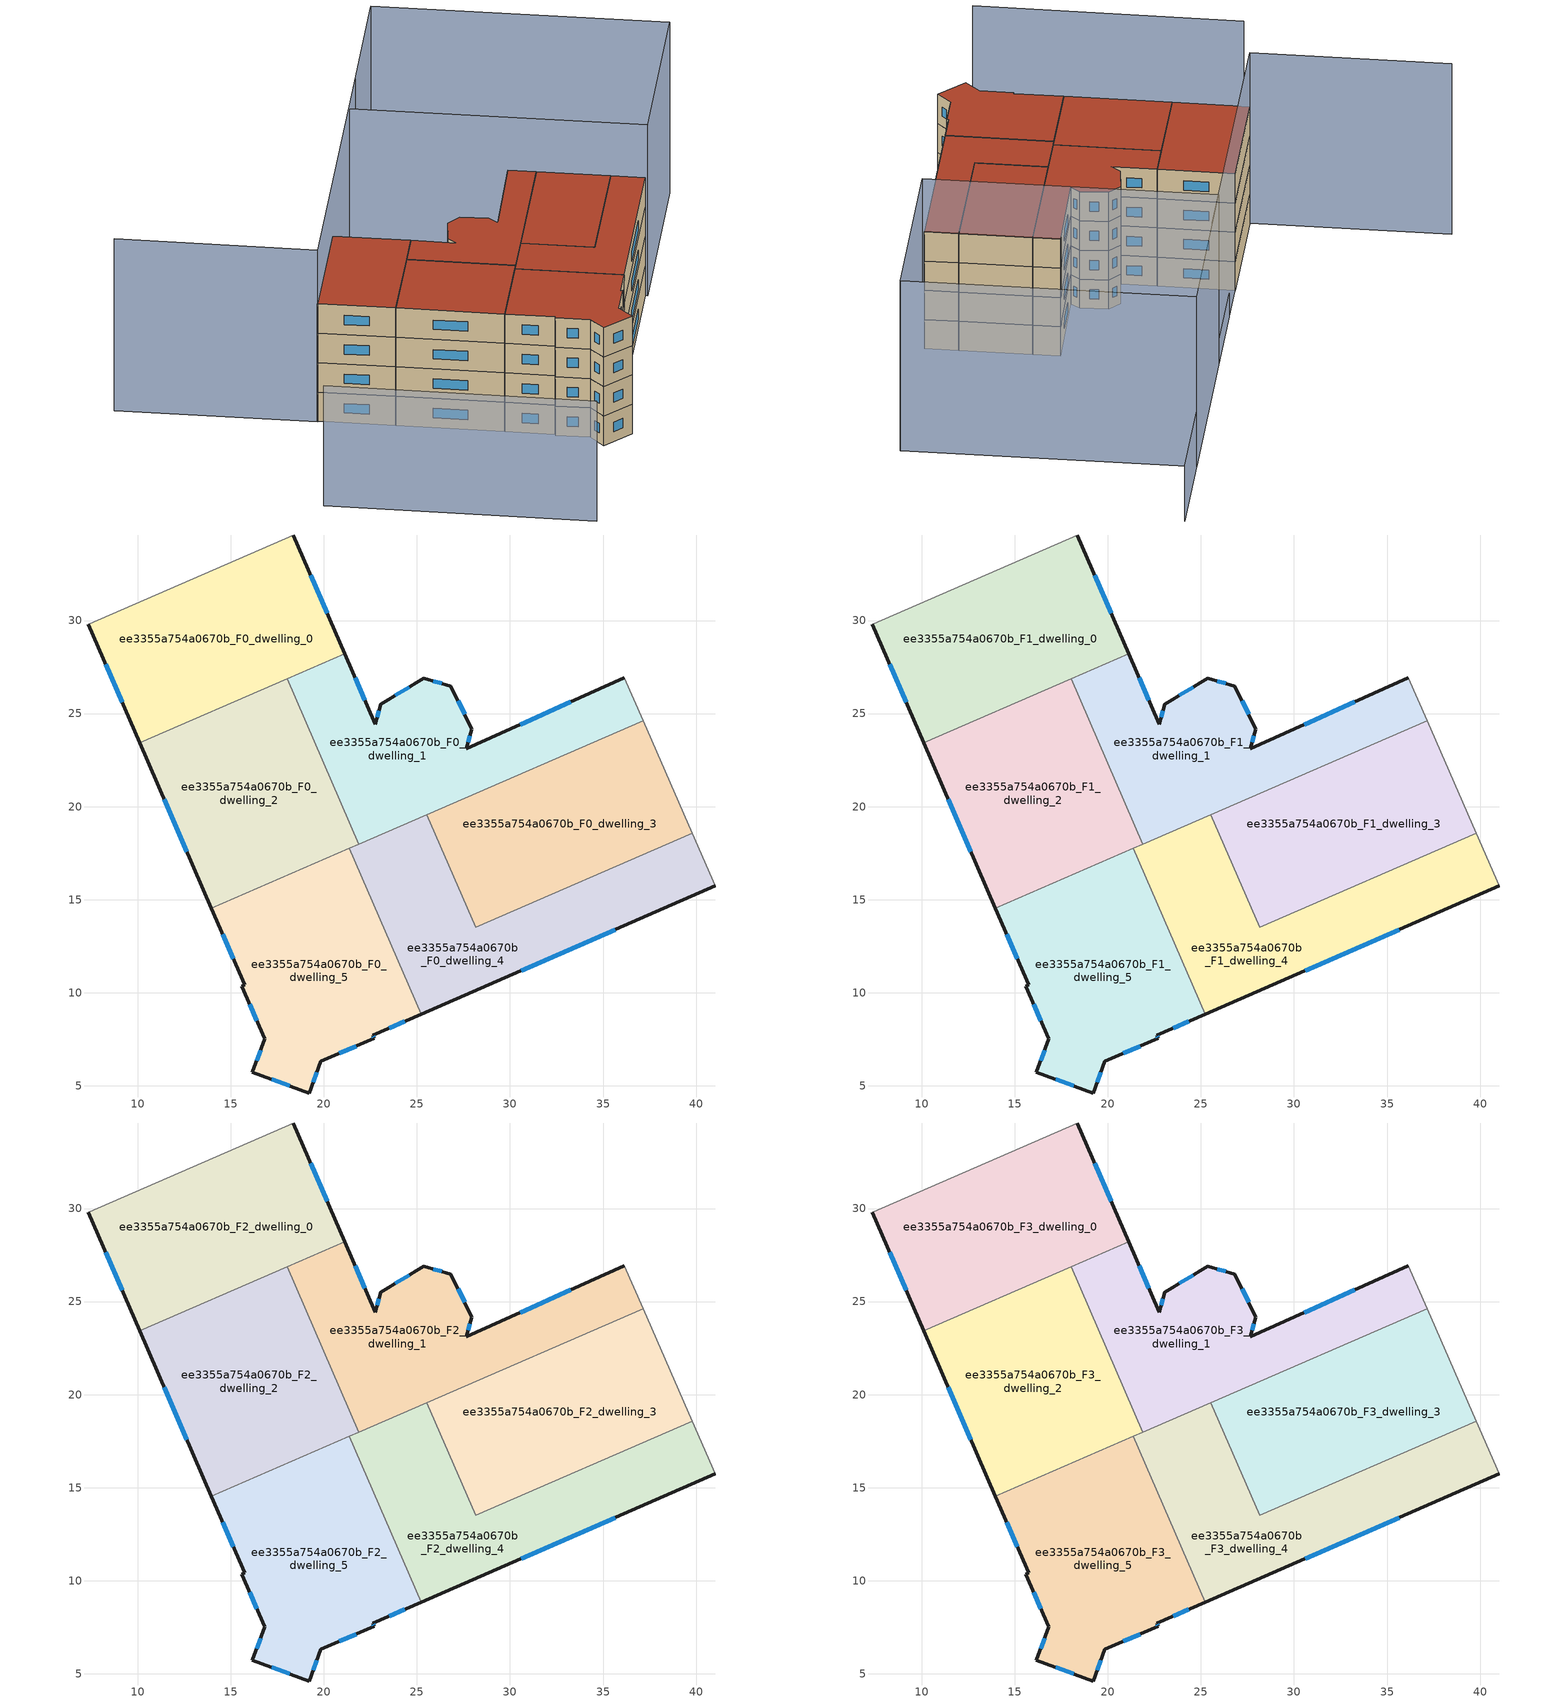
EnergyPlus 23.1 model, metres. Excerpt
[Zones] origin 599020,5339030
ee3355a754a0670b_F0_dwelling_0
 floor ground (EU_floor_Construction): 18.36,34.59 21.13,28.2 10.11,23.42 7.34,29.81 7.42,29.82 z0
 wall outside (EU_wall_Construction): 21.13,28.2 18.36,34.59 / 7.34,29.81 10.11,23.42 z0:3
 wall adiabatic (EU_wall_Construction): 18.36,34.59 7.42,29.82 7.34,29.81 z0:3
 wall to ee3355a754a0670b_F0_dwelling_2 (EU_wall_Construction): 10.11,23.42 18.03,26.86 z0:3
 wall to ee3355a754a0670b_F0_dwelling_1 (EU_wall_Construction): 18.03,26.86 21.13,28.2 z0:3
 window (EU_Window_Construction): 20.19,30.38 19.3,32.42 / 8.28,27.64 9.16,25.6 z1.02:1.98
ee3355a754a0670b_F0_dwelling_1
 floor ground (EU_floor_Construction): 36.14,26.93 37.16,24.61 21.88,17.98 18.03,26.86 21.13,28.2 22.76,24.44 23.05,25.51 25.38,26.89 26.83,26.48 27.95,24.17 27.66,23.11 z0
 wall outside (EU_wall_Construction): 36.14,26.93 27.66,23.11 27.95,24.17 26.83,26.48 25.38,26.89 23.05,25.51 22.76,24.44 21.13,28.2 z0:3
 wall adiabatic (EU_wall_Construction): 37.16,24.61 36.14,26.93 z0:3
 wall to ee3355a754a0670b_F0_dwelling_3 (EU_wall_Construction): 25.54,19.57 37.16,24.61 z0:3
 wall to ee3355a754a0670b_F0_dwelling_2 (EU_wall_Construction): 18.03,26.86 21.88,17.98 z0:3
 wall to ee3355a754a0670b_F0_dwelling_4 (EU_wall_Construction): 21.88,17.98 25.54,19.57 z0:3
 window (EU_Window_Construction): 24.58,26.42 23.84,25.98 / 26.34,26.62 25.87,26.75 / 27.57,24.96 27.21,25.7 / 27.76,23.47 27.85,23.81 / 33.26,25.63 30.55,24.41 / 22.2,25.72 21.68,26.92 / 22.95,25.14 22.86,24.8 z1.02:1.98
ee3355a754a0670b_F0_dwelling_2
 floor ground (EU_floor_Construction): 18.03,26.86 21.88,17.98 13.96,14.55 10.11,23.42 z0
 wall outside (EU_wall_Construction): 10.11,23.42 13.96,14.55 z0:3
 wall to ee3355a754a0670b_F0_dwelling_5 (EU_wall_Construction): 13.96,14.55 21.36,17.76 z0:3
 wall to ee3355a754a0670b_F0_dwelling_4 (EU_wall_Construction): 21.36,17.76 21.88,17.98 z0:3
 window (EU_Window_Construction): 11.42,20.4 12.65,17.57 z1.02:1.98
ee3355a754a0670b_F0_dwelling_3
 floor ground (EU_floor_Construction): 37.16,24.61 39.8,18.57 28.16,13.52 25.54,19.57 z0
 wall to ee3355a754a0670b_F0_dwelling_4 (EU_wall_Construction): 25.54,19.57 28.16,13.52 39.8,18.57 z0:3
 wall adiabatic (EU_wall_Construction): 39.8,18.57 37.16,24.61 z0:3
ee3355a754a0670b_F0_dwelling_4
 floor ground (EU_floor_Construction): 39.8,18.57 41.04,15.74 25.22,8.85 21.36,17.76 25.54,19.57 28.16,13.52 z0
 wall outside (EU_wall_Construction): 25.22,8.85 41.04,15.74 z0:3
 wall adiabatic (EU_wall_Construction): 41.04,15.74 39.8,18.57 z0:3
 wall to ee3355a754a0670b_F0_dwelling_5 (EU_wall_Construction): 21.36,17.76 25.22,8.85 z0:3
 window (EU_Window_Construction): 30.6,11.19 35.66,13.4 z1.02:1.98
ee3355a754a0670b_F0_dwelling_5
 floor ground (EU_floor_Construction): 21.36,17.76 25.22,8.85 22.64,7.72 22.7,7.56 19.85,6.32 19.22,4.62 16.17,5.75 16.82,7.53 15.6,10.36 15.74,10.43 13.96,14.55 z0
 wall outside (EU_wall_Construction): 13.96,14.55 15.74,10.43 15.6,10.36 16.82,7.53 16.17,5.75 19.22,4.62 19.85,6.32 22.7,7.56 22.64,7.72 25.22,8.85 z0:3
 window (EU_Window_Construction): 23.52,8.11 24.34,8.46 / 22.68,7.62 22.66,7.67 / 20.82,6.74 21.73,7.14 / 19.43,5.2 19.63,5.74 / 17.2,5.36 18.18,5 / 16.6,6.92 16.39,6.35 / 16.02,9.4 16.41,8.49 / 14.56,13.15 15.13,11.83 z1.02:1.98
ee3355a754a0670b_F1_dwelling_0
 floor to ee3355a754a0670b_F0_dwelling_0 (EU_floor_Construction): 18.36,34.59 21.13,28.2 10.11,23.42 7.34,29.81 7.42,29.82 z3
 wall outside (EU_wall_Construction): 21.13,28.2 18.36,34.59 / 7.34,29.81 10.11,23.42 z3:6
 wall adiabatic (EU_wall_Construction): 18.36,34.59 7.42,29.82 7.34,29.81 z3:6
 wall to ee3355a754a0670b_F1_dwelling_2 (EU_wall_Construction): 10.11,23.42 18.03,26.86 z3:6
 wall to ee3355a754a0670b_F1_dwelling_1 (EU_wall_Construction): 18.03,26.86 21.13,28.2 z3:6
 window (EU_Window_Construction): 20.19,30.38 19.3,32.42 / 8.28,27.64 9.16,25.6 z4.02:4.98
ee3355a754a0670b_F1_dwelling_1
 floor to ee3355a754a0670b_F0_dwelling_1 (EU_floor_Construction): 36.14,26.93 37.16,24.61 21.88,17.98 18.03,26.86 21.13,28.2 22.76,24.44 23.05,25.51 25.38,26.89 26.83,26.48 27.95,24.17 27.66,23.11 z3
 wall outside (EU_wall_Construction): 36.14,26.93 27.66,23.11 27.95,24.17 26.83,26.48 25.38,26.89 23.05,25.51 22.76,24.44 21.13,28.2 z3:6
 wall adiabatic (EU_wall_Construction): 37.16,24.61 36.14,26.93 z3:6
 wall to ee3355a754a0670b_F1_dwelling_3 (EU_wall_Construction): 25.54,19.57 37.16,24.61 z3:6
 wall to ee3355a754a0670b_F1_dwelling_2 (EU_wall_Construction): 18.03,26.86 21.88,17.98 z3:6
 wall to ee3355a754a0670b_F1_dwelling_4 (EU_wall_Construction): 21.88,17.98 25.54,19.57 z3:6
 window (EU_Window_Construction): 24.58,26.42 23.84,25.98 / 26.34,26.62 25.87,26.75 / 27.57,24.96 27.21,25.7 / 27.76,23.47 27.85,23.81 / 33.26,25.63 30.55,24.41 / 22.2,25.72 21.68,26.92 / 22.95,25.14 22.86,24.8 z4.02:4.98
ee3355a754a0670b_F1_dwelling_2
 floor to ee3355a754a0670b_F0_dwelling_2 (EU_floor_Construction): 18.03,26.86 21.88,17.98 13.96,14.55 10.11,23.42 z3
 wall outside (EU_wall_Construction): 10.11,23.42 13.96,14.55 z3:6
 wall to ee3355a754a0670b_F1_dwelling_5 (EU_wall_Construction): 13.96,14.55 21.36,17.76 z3:6
 wall to ee3355a754a0670b_F1_dwelling_4 (EU_wall_Construction): 21.36,17.76 21.88,17.98 z3:6
 window (EU_Window_Construction): 11.42,20.4 12.65,17.57 z4.02:4.98
ee3355a754a0670b_F1_dwelling_3
 floor to ee3355a754a0670b_F0_dwelling_3 (EU_floor_Construction): 37.16,24.61 39.8,18.57 28.16,13.52 25.54,19.57 z3
 wall to ee3355a754a0670b_F1_dwelling_4 (EU_wall_Construction): 25.54,19.57 28.16,13.52 39.8,18.57 z3:6
 wall adiabatic (EU_wall_Construction): 39.8,18.57 37.16,24.61 z3:6
ee3355a754a0670b_F1_dwelling_4
 floor to ee3355a754a0670b_F0_dwelling_4 (EU_floor_Construction): 39.8,18.57 41.04,15.74 25.22,8.85 21.36,17.76 25.54,19.57 28.16,13.52 z3
 wall outside (EU_wall_Construction): 25.22,8.85 41.04,15.74 z3:6
 wall adiabatic (EU_wall_Construction): 41.04,15.74 39.8,18.57 z3:6
 wall to ee3355a754a0670b_F1_dwelling_5 (EU_wall_Construction): 21.36,17.76 25.22,8.85 z3:6
 window (EU_Window_Construction): 30.6,11.19 35.66,13.4 z4.02:4.98
ee3355a754a0670b_F1_dwelling_5
 floor to ee3355a754a0670b_F0_dwelling_5 (EU_floor_Construction): 21.36,17.76 25.22,8.85 22.64,7.72 22.7,7.56 19.85,6.32 19.22,4.62 16.17,5.75 16.82,7.53 15.6,10.36 15.74,10.43 13.96,14.55 z3
 wall outside (EU_wall_Construction): 13.96,14.55 15.74,10.43 15.6,10.36 16.82,7.53 16.17,5.75 19.22,4.62 19.85,6.32 22.7,7.56 22.64,7.72 25.22,8.85 z3:6
 window (EU_Window_Construction): 23.52,8.11 24.34,8.46 / 22.68,7.62 22.66,7.67 / 20.82,6.74 21.73,7.14 / 19.43,5.2 19.63,5.74 / 17.2,5.36 18.18,5 / 16.6,6.92 16.39,6.35 / 16.02,9.4 16.41,8.49 / 14.56,13.15 15.13,11.83 z4.02:4.98
ee3355a754a0670b_F2_dwelling_0
 floor to ee3355a754a0670b_F1_dwelling_0 (EU_floor_Construction): 18.36,34.59 21.13,28.2 10.11,23.42 7.34,29.81 7.42,29.82 z6
 wall outside (EU_wall_Construction): 21.13,28.2 18.36,34.59 / 7.34,29.81 10.11,23.42 z6:9
 wall adiabatic (EU_wall_Construction): 18.36,34.59 7.42,29.82 7.34,29.81 z6:9
 wall to ee3355a754a0670b_F2_dwelling_2 (EU_wall_Construction): 10.11,23.42 18.03,26.86 z6:9
 wall to ee3355a754a0670b_F2_dwelling_1 (EU_wall_Construction): 18.03,26.86 21.13,28.2 z6:9
 window (EU_Window_Construction): 20.19,30.38 19.3,32.42 / 8.28,27.64 9.16,25.6 z7.02:7.98
ee3355a754a0670b_F2_dwelling_1
 floor to ee3355a754a0670b_F1_dwelling_1 (EU_floor_Construction): 36.14,26.93 37.16,24.61 21.88,17.98 18.03,26.86 21.13,28.2 22.76,24.44 23.05,25.51 25.38,26.89 26.83,26.48 27.95,24.17 27.66,23.11 z6
 wall outside (EU_wall_Construction): 36.14,26.93 27.66,23.11 27.95,24.17 26.83,26.48 25.38,26.89 23.05,25.51 22.76,24.44 21.13,28.2 z6:9
 wall adiabatic (EU_wall_Construction): 37.16,24.61 36.14,26.93 z6:9
 wall to ee3355a754a0670b_F2_dwelling_3 (EU_wall_Construction): 25.54,19.57 37.16,24.61 z6:9
 wall to ee3355a754a0670b_F2_dwelling_2 (EU_wall_Construction): 18.03,26.86 21.88,17.98 z6:9
 wall to ee3355a754a0670b_F2_dwelling_4 (EU_wall_Construction): 21.88,17.98 25.54,19.57 z6:9
 window (EU_Window_Construction): 24.58,26.42 23.84,25.98 / 26.34,26.62 25.87,26.75 / 27.57,24.96 27.21,25.7 / 27.76,23.47 27.85,23.81 / 33.26,25.63 30.55,24.41 / 22.2,25.72 21.68,26.92 / 22.95,25.14 22.86,24.8 z7.02:7.98
ee3355a754a0670b_F2_dwelling_2
 floor to ee3355a754a0670b_F1_dwelling_2 (EU_floor_Construction): 18.03,26.86 21.88,17.98 13.96,14.55 10.11,23.42 z6
 wall outside (EU_wall_Construction): 10.11,23.42 13.96,14.55 z6:9
 wall to ee3355a754a0670b_F2_dwelling_5 (EU_wall_Construction): 13.96,14.55 21.36,17.76 z6:9
 wall to ee3355a754a0670b_F2_dwelling_4 (EU_wall_Construction): 21.36,17.76 21.88,17.98 z6:9
 window (EU_Window_Construction): 11.42,20.4 12.65,17.57 z7.02:7.98
ee3355a754a0670b_F2_dwelling_3
 floor to ee3355a754a0670b_F1_dwelling_3 (EU_floor_Construction): 37.16,24.61 39.8,18.57 28.16,13.52 25.54,19.57 z6
 wall to ee3355a754a0670b_F2_dwelling_4 (EU_wall_Construction): 25.54,19.57 28.16,13.52 39.8,18.57 z6:9
 wall adiabatic (EU_wall_Construction): 39.8,18.57 37.16,24.61 z6:9
ee3355a754a0670b_F2_dwelling_4
 floor to ee3355a754a0670b_F1_dwelling_4 (EU_floor_Construction): 39.8,18.57 41.04,15.74 25.22,8.85 21.36,17.76 25.54,19.57 28.16,13.52 z6
 wall outside (EU_wall_Construction): 25.22,8.85 41.04,15.74 z6:9
 wall adiabatic (EU_wall_Construction): 41.04,15.74 39.8,18.57 z6:9
 wall to ee3355a754a0670b_F2_dwelling_5 (EU_wall_Construction): 21.36,17.76 25.22,8.85 z6:9
 window (EU_Window_Construction): 30.6,11.19 35.66,13.4 z7.02:7.98
ee3355a754a0670b_F2_dwelling_5
 floor to ee3355a754a0670b_F1_dwelling_5 (EU_floor_Construction): 21.36,17.76 25.22,8.85 22.64,7.72 22.7,7.56 19.85,6.32 19.22,4.62 16.17,5.75 16.82,7.53 15.6,10.36 15.74,10.43 13.96,14.55 z6
 wall outside (EU_wall_Construction): 13.96,14.55 15.74,10.43 15.6,10.36 16.82,7.53 16.17,5.75 19.22,4.62 19.85,6.32 22.7,7.56 22.64,7.72 25.22,8.85 z6:9
 window (EU_Window_Construction): 23.52,8.11 24.34,8.46 / 22.68,7.62 22.66,7.67 / 20.82,6.74 21.73,7.14 / 19.43,5.2 19.63,5.74 / 17.2,5.36 18.18,5 / 16.6,6.92 16.39,6.35 / 16.02,9.4 16.41,8.49 / 14.56,13.15 15.13,11.83 z7.02:7.98
ee3355a754a0670b_F3_dwelling_0
 floor to ee3355a754a0670b_F2_dwelling_0 (EU_floor_Construction): 18.36,34.59 21.13,28.2 10.11,23.42 7.34,29.81 7.42,29.82 z9
 wall outside (EU_wall_Construction): 21.13,28.2 18.36,34.59 / 7.34,29.81 10.11,23.42 z9:12
 wall adiabatic (EU_wall_Construction): 18.36,34.59 7.42,29.82 7.34,29.81 z9:12
 wall to ee3355a754a0670b_F3_dwelling_2 (EU_wall_Construction): 10.11,23.42 18.03,26.86 z9:12
 wall to ee3355a754a0670b_F3_dwelling_1 (EU_wall_Construction): 18.03,26.86 21.13,28.2 z9:12
 window (EU_Window_Construction): 20.19,30.38 19.3,32.42 / 8.28,27.64 9.16,25.6 z10.02:10.98
 roof outside (EU_roof_Construction): 21.13,28.2 18.36,34.59 7.42,29.82 7.34,29.81 10.11,23.42 z12
ee3355a754a0670b_F3_dwelling_1
 floor to ee3355a754a0670b_F2_dwelling_1 (EU_floor_Construction): 36.14,26.93 37.16,24.61 21.88,17.98 18.03,26.86 21.13,28.2 22.76,24.44 23.05,25.51 25.38,26.89 26.83,26.48 27.95,24.17 27.66,23.11 z9
 wall outside (EU_wall_Construction): 36.14,26.93 27.66,23.11 27.95,24.17 26.83,26.48 25.38,26.89 23.05,25.51 22.76,24.44 21.13,28.2 z9:12
 wall adiabatic (EU_wall_Construction): 37.16,24.61 36.14,26.93 z9:12
 wall to ee3355a754a0670b_F3_dwelling_3 (EU_wall_Construction): 25.54,19.57 37.16,24.61 z9:12
 wall to ee3355a754a0670b_F3_dwelling_2 (EU_wall_Construction): 18.03,26.86 21.88,17.98 z9:12
 wall to ee3355a754a0670b_F3_dwelling_4 (EU_wall_Construction): 21.88,17.98 25.54,19.57 z9:12
 window (EU_Window_Construction): 24.58,26.42 23.84,25.98 / 26.34,26.62 25.87,26.75 / 27.57,24.96 27.21,25.7 / 27.76,23.47 27.85,23.81 / 33.26,25.63 30.55,24.41 / 22.2,25.72 21.68,26.92 / 22.95,25.14 22.86,24.8 z10.02:10.98
 roof outside (EU_roof_Construction): 37.16,24.61 36.14,26.93 27.66,23.11 27.95,24.17 26.83,26.48 25.38,26.89 23.05,25.51 22.76,24.44 21.13,28.2 18.03,26.86 21.88,17.98 z12
ee3355a754a0670b_F3_dwelling_2
 floor to ee3355a754a0670b_F2_dwelling_2 (EU_floor_Construction): 18.03,26.86 21.88,17.98 13.96,14.55 10.11,23.42 z9
 wall outside (EU_wall_Construction): 10.11,23.42 13.96,14.55 z9:12
 wall to ee3355a754a0670b_F3_dwelling_5 (EU_wall_Construction): 13.96,14.55 21.36,17.76 z9:12
 wall to ee3355a754a0670b_F3_dwelling_4 (EU_wall_Construction): 21.36,17.76 21.88,17.98 z9:12
 window (EU_Window_Construction): 11.42,20.4 12.65,17.57 z10.02:10.98
 roof outside (EU_roof_Construction): 21.88,17.98 18.03,26.86 10.11,23.42 13.96,14.55 z12
ee3355a754a0670b_F3_dwelling_3
 floor to ee3355a754a0670b_F2_dwelling_3 (EU_floor_Construction): 37.16,24.61 39.8,18.57 28.16,13.52 25.54,19.57 z9
 wall to ee3355a754a0670b_F3_dwelling_4 (EU_wall_Construction): 25.54,19.57 28.16,13.52 39.8,18.57 z9:12
 wall adiabatic (EU_wall_Construction): 39.8,18.57 37.16,24.61 z9:12
 roof outside (EU_roof_Construction): 39.8,18.57 37.16,24.61 25.54,19.57 28.16,13.52 z12
ee3355a754a0670b_F3_dwelling_4
 floor to ee3355a754a0670b_F2_dwelling_4 (EU_floor_Construction): 39.8,18.57 41.04,15.74 25.22,8.85 21.36,17.76 25.54,19.57 28.16,13.52 z9
 wall outside (EU_wall_Construction): 25.22,8.85 41.04,15.74 z9:12
 wall adiabatic (EU_wall_Construction): 41.04,15.74 39.8,18.57 z9:12
 wall to ee3355a754a0670b_F3_dwelling_5 (EU_wall_Construction): 21.36,17.76 25.22,8.85 z9:12
 window (EU_Window_Construction): 30.6,11.19 35.66,13.4 z10.02:10.98
 roof outside (EU_roof_Construction): 41.04,15.74 39.8,18.57 28.16,13.52 25.54,19.57 21.36,17.76 25.22,8.85 z12
ee3355a754a0670b_F3_dwelling_5
 floor to ee3355a754a0670b_F2_dwelling_5 (EU_floor_Construction): 21.36,17.76 25.22,8.85 22.64,7.72 22.7,7.56 19.85,6.32 19.22,4.62 16.17,5.75 16.82,7.53 15.6,10.36 15.74,10.43 13.96,14.55 z9
 wall outside (EU_wall_Construction): 13.96,14.55 15.74,10.43 15.6,10.36 16.82,7.53 16.17,5.75 19.22,4.62 19.85,6.32 22.7,7.56 22.64,7.72 25.22,8.85 z9:12
 window (EU_Window_Construction): 23.52,8.11 24.34,8.46 / 22.68,7.62 22.66,7.67 / 20.82,6.74 21.73,7.14 / 19.43,5.2 19.63,5.74 / 17.2,5.36 18.18,5 / 16.6,6.92 16.39,6.35 / 16.02,9.4 16.41,8.49 / 14.56,13.15 15.13,11.83 z10.02:10.98
 roof outside (EU_roof_Construction): 22.7,7.56 22.64,7.72 25.22,8.85 21.36,17.76 13.96,14.55 15.74,10.43 15.6,10.36 16.82,7.53 16.17,5.75 19.22,4.62 19.85,6.32 z12
shading: -5.3,21.95 4.29,-0.31 z0:12.2; 41.11,15.56 30.49,39.87 / 30.49,39.87 47.23,47.18 / 47.23,47.18 57.84,22.87 / 57.84,22.87 41.11,15.56 z0:17.4; 31.56,37.41 23.71,33.99 / 23.71,33.99 22.64,36.46 / 22.64,36.46 30.49,39.88 / 30.49,39.88 31.56,37.41 z0:2.4; 35.25,41.91 7.27,29.76 / 7.27,29.76 0.07,46.33 z0:17.5; 49.67,41.55 47.22,47.16 / 47.22,47.16 56.17,51.07 z0:5.7
[Building]
EU S2 Campaign: North Axis=0; Terrain=City; Solar Distribution=FullExterior
[Site:Location]
Vienna: Latitude=48; Longitude=16.5; Time Zone=1; Elevation=183
[SizingPeriod:WeatherFileDays]
AnnualSizingPeriod: Begin Month=1; Begin Day of Month=1; End Month=12; End Day of Month=31; Day of Week for Start Day=Monday; Use Weather File Daylight Saving Period=No; Use Weather File Rain and Snow Indicators=No
[MATERIAL]
EU_InternalMass_Material: Roughness=MediumRough; Thickness=0.1; Conductivity=1; Density=1800; Specific Heat=900; Thermal Absorptance=0.9; Solar Absorptance=0.7; Visible Absorptance=0.7
[MATERIAL:NOMASS] Roughness=MediumRough; Thermal Absorptance=0.9; Solar Absorptance=0.7; Visible Absorptance=0.7
Name | Thermal Resistance
EU_wall_NoMass | 0.942466
EU_roof_NoMass | 0.551687
EU_floor_NoMass | 0.66527
[WINDOWMATERIAL:SIMPLEGLAZINGSYSTEM]
EU_Window_SimpleGlazing: UFactor=2.03367; Solar Heat Gain Coefficient=0.65; Visible Transmittance=0.65
[CONSTRUCTION]
EU_wall_Construction: EU_wall_NoMass
EU_roof_Construction: EU_roof_NoMass
EU_floor_Construction: EU_floor_NoMass
EU_Window_Construction: EU_Window_SimpleGlazing
EU_InternalMass_Construction: EU_InternalMass_Material
[ZONE] Type=1; Multiplier=1; Ceiling Height=autocalculate; Floor Area=autocalculate; Part of Total Floor Area=Yes
Name | Volume
ee3355a754a0670b_F0_dwelling_0; ee3355a754a0670b_F1_dwelling_0; ee3355a754a0670b_F2_dwelling_0; ee3355a754a0670b_F3_dwelling_0 | 250.612
ee3355a754a0670b_F0_dwelling_1; ee3355a754a0670b_F1_dwelling_1; ee3355a754a0670b_F2_dwelling_1; ee3355a754a0670b_F3_dwelling_1 | 250.618
ee3355a754a0670b_F0_dwelling_2; ee3355a754a0670b_F1_dwelling_2; ee3355a754a0670b_F2_dwelling_2; ee3355a754a0670b_F3_dwelling_2 | 250.628
ee3355a754a0670b_F0_dwelling_3; ee3355a754a0670b_F1_dwelling_3; ee3355a754a0670b_F2_dwelling_3; ee3355a754a0670b_F3_dwelling_3 | 250.623
ee3355a754a0670b_F0_dwelling_4; ee3355a754a0670b_F1_dwelling_4; ee3355a754a0670b_F2_dwelling_4; ee3355a754a0670b_F3_dwelling_4 | 250.633
ee3355a754a0670b_F0_dwelling_5; ee3355a754a0670b_F1_dwelling_5; ee3355a754a0670b_F2_dwelling_5; ee3355a754a0670b_F3_dwelling_5 | 250.605
[INTERNALMASS] Construction=EU_InternalMass_Construction
Name | Zone or ZoneList | Surface Area
ee3355a754a0670b_F0_dwelling_0_EU_InternalMass | ee3355a754a0670b_F0_dwelling_0 | 83.5376
ee3355a754a0670b_F0_dwelling_1_EU_InternalMass | ee3355a754a0670b_F0_dwelling_1 | 83.539
ee3355a754a0670b_F0_dwelling_2_EU_InternalMass | ee3355a754a0670b_F0_dwelling_2 | 83.5443
ee3355a754a0670b_F0_dwelling_3_EU_InternalMass | ee3355a754a0670b_F0_dwelling_3 | 83.5389
ee3355a754a0670b_F0_dwelling_4_EU_InternalMass | ee3355a754a0670b_F0_dwelling_4 | 83.5442
ee3355a754a0670b_F0_dwelling_5_EU_InternalMass | ee3355a754a0670b_F0_dwelling_5 | 83.5365
ee3355a754a0670b_F1_dwelling_0_EU_InternalMass | ee3355a754a0670b_F1_dwelling_0 | 83.5376
ee3355a754a0670b_F1_dwelling_1_EU_InternalMass | ee3355a754a0670b_F1_dwelling_1 | 83.539
ee3355a754a0670b_F1_dwelling_2_EU_InternalMass | ee3355a754a0670b_F1_dwelling_2 | 83.5443
ee3355a754a0670b_F1_dwelling_3_EU_InternalMass | ee3355a754a0670b_F1_dwelling_3 | 83.5389
ee3355a754a0670b_F1_dwelling_4_EU_InternalMass | ee3355a754a0670b_F1_dwelling_4 | 83.5442
ee3355a754a0670b_F1_dwelling_5_EU_InternalMass | ee3355a754a0670b_F1_dwelling_5 | 83.5365
ee3355a754a0670b_F2_dwelling_0_EU_InternalMass | ee3355a754a0670b_F2_dwelling_0 | 83.5376
ee3355a754a0670b_F2_dwelling_1_EU_InternalMass | ee3355a754a0670b_F2_dwelling_1 | 83.539
ee3355a754a0670b_F2_dwelling_2_EU_InternalMass | ee3355a754a0670b_F2_dwelling_2 | 83.5443
ee3355a754a0670b_F2_dwelling_3_EU_InternalMass | ee3355a754a0670b_F2_dwelling_3 | 83.5389
ee3355a754a0670b_F2_dwelling_4_EU_InternalMass | ee3355a754a0670b_F2_dwelling_4 | 83.5442
ee3355a754a0670b_F2_dwelling_5_EU_InternalMass | ee3355a754a0670b_F2_dwelling_5 | 83.5365
ee3355a754a0670b_F3_dwelling_0_EU_InternalMass | ee3355a754a0670b_F3_dwelling_0 | 83.5376
ee3355a754a0670b_F3_dwelling_1_EU_InternalMass | ee3355a754a0670b_F3_dwelling_1 | 83.539
ee3355a754a0670b_F3_dwelling_2_EU_InternalMass | ee3355a754a0670b_F3_dwelling_2 | 83.5443
ee3355a754a0670b_F3_dwelling_3_EU_InternalMass | ee3355a754a0670b_F3_dwelling_3 | 83.5389
ee3355a754a0670b_F3_dwelling_4_EU_InternalMass | ee3355a754a0670b_F3_dwelling_4 | 83.5442
ee3355a754a0670b_F3_dwelling_5_EU_InternalMass | ee3355a754a0670b_F3_dwelling_5 | 83.5365
[OTHEREQUIPMENT] Fuel Type=Electricity; Design Level Calculation Method=Watts/Area; Power per Zone Floor Area=1; Fraction Latent=0; Fraction Radiant=0; Fraction Lost=0; Carbon Dioxide Generation Rate=0; EndUse Subcategory=EU_Step8_InternalGains
Name | Zone or ZoneList or Space or SpaceList | Schedule
EU_Step8_InternalGain_ee3355a754a0670b_F0_dwelling_0_f000 | ee3355a754a0670b_F0_dwelling_0 | EU_Step8_GainSchedule_ee3355a754a0670b_F0_dwelling_0_f000
EU_Step8_InternalGain_ee3355a754a0670b_F0_dwelling_1_f000 | ee3355a754a0670b_F0_dwelling_1 | EU_Step8_GainSchedule_ee3355a754a0670b_F0_dwelling_1_f000
EU_Step8_InternalGain_ee3355a754a0670b_F0_dwelling_2_f000 | ee3355a754a0670b_F0_dwelling_2 | EU_Step8_GainSchedule_ee3355a754a0670b_F0_dwelling_2_f000
EU_Step8_InternalGain_ee3355a754a0670b_F0_dwelling_3_f000 | ee3355a754a0670b_F0_dwelling_3 | EU_Step8_GainSchedule_ee3355a754a0670b_F0_dwelling_3_f000
EU_Step8_InternalGain_ee3355a754a0670b_F0_dwelling_4_f000 | ee3355a754a0670b_F0_dwelling_4 | EU_Step8_GainSchedule_ee3355a754a0670b_F0_dwelling_4_f000
EU_Step8_InternalGain_ee3355a754a0670b_F0_dwelling_5_f000 | ee3355a754a0670b_F0_dwelling_5 | EU_Step8_GainSchedule_ee3355a754a0670b_F0_dwelling_5_f000
EU_Step8_InternalGain_ee3355a754a0670b_F1_dwelling_0_f000 | ee3355a754a0670b_F1_dwelling_0 | EU_Step8_GainSchedule_ee3355a754a0670b_F1_dwelling_0_f000
EU_Step8_InternalGain_ee3355a754a0670b_F1_dwelling_1_f000 | ee3355a754a0670b_F1_dwelling_1 | EU_Step8_GainSchedule_ee3355a754a0670b_F1_dwelling_1_f000
EU_Step8_InternalGain_ee3355a754a0670b_F1_dwelling_2_f000 | ee3355a754a0670b_F1_dwelling_2 | EU_Step8_GainSchedule_ee3355a754a0670b_F1_dwelling_2_f000
EU_Step8_InternalGain_ee3355a754a0670b_F1_dwelling_3_f000 | ee3355a754a0670b_F1_dwelling_3 | EU_Step8_GainSchedule_ee3355a754a0670b_F1_dwelling_3_f000
EU_Step8_InternalGain_ee3355a754a0670b_F1_dwelling_4_f000 | ee3355a754a0670b_F1_dwelling_4 | EU_Step8_GainSchedule_ee3355a754a0670b_F1_dwelling_4_f000
EU_Step8_InternalGain_ee3355a754a0670b_F1_dwelling_5_f000 | ee3355a754a0670b_F1_dwelling_5 | EU_Step8_GainSchedule_ee3355a754a0670b_F1_dwelling_5_f000
EU_Step8_InternalGain_ee3355a754a0670b_F2_dwelling_0_f000 | ee3355a754a0670b_F2_dwelling_0 | EU_Step8_GainSchedule_ee3355a754a0670b_F2_dwelling_0_f000
EU_Step8_InternalGain_ee3355a754a0670b_F2_dwelling_1_f000 | ee3355a754a0670b_F2_dwelling_1 | EU_Step8_GainSchedule_ee3355a754a0670b_F2_dwelling_1_f000
EU_Step8_InternalGain_ee3355a754a0670b_F2_dwelling_2_f000 | ee3355a754a0670b_F2_dwelling_2 | EU_Step8_GainSchedule_ee3355a754a0670b_F2_dwelling_2_f000
EU_Step8_InternalGain_ee3355a754a0670b_F2_dwelling_3_f000 | ee3355a754a0670b_F2_dwelling_3 | EU_Step8_GainSchedule_ee3355a754a0670b_F2_dwelling_3_f000
EU_Step8_InternalGain_ee3355a754a0670b_F2_dwelling_4_f000 | ee3355a754a0670b_F2_dwelling_4 | EU_Step8_GainSchedule_ee3355a754a0670b_F2_dwelling_4_f000
EU_Step8_InternalGain_ee3355a754a0670b_F2_dwelling_5_f000 | ee3355a754a0670b_F2_dwelling_5 | EU_Step8_GainSchedule_ee3355a754a0670b_F2_dwelling_5_f000
EU_Step8_InternalGain_ee3355a754a0670b_F3_dwelling_0_f000 | ee3355a754a0670b_F3_dwelling_0 | EU_Step8_GainSchedule_ee3355a754a0670b_F3_dwelling_0_f000
EU_Step8_InternalGain_ee3355a754a0670b_F3_dwelling_1_f000 | ee3355a754a0670b_F3_dwelling_1 | EU_Step8_GainSchedule_ee3355a754a0670b_F3_dwelling_1_f000
EU_Step8_InternalGain_ee3355a754a0670b_F3_dwelling_2_f000 | ee3355a754a0670b_F3_dwelling_2 | EU_Step8_GainSchedule_ee3355a754a0670b_F3_dwelling_2_f000
EU_Step8_InternalGain_ee3355a754a0670b_F3_dwelling_3_f000 | ee3355a754a0670b_F3_dwelling_3 | EU_Step8_GainSchedule_ee3355a754a0670b_F3_dwelling_3_f000
EU_Step8_InternalGain_ee3355a754a0670b_F3_dwelling_4_f000 | ee3355a754a0670b_F3_dwelling_4 | EU_Step8_GainSchedule_ee3355a754a0670b_F3_dwelling_4_f000
EU_Step8_InternalGain_ee3355a754a0670b_F3_dwelling_5_f000 | ee3355a754a0670b_F3_dwelling_5 | EU_Step8_GainSchedule_ee3355a754a0670b_F3_dwelling_5_f000
[ZONEVENTILATION:DESIGNFLOWRATE] Schedule=EU_AlwaysOn; Design Flow Rate Calculation Method=AirChanges/Hour; Air Changes per Hour=0.530523; Ventilation Type=Natural; Fan Pressure Rise=0; Fan Total Efficiency=1; Constant Term Coefficient=1; Temperature Term Coefficient=0; Velocity Term Coefficient=0; Velocity Squared Term Coefficient=0; Minimum Indoor Temperature=-100; Maximum Indoor Temperature=100; Delta Temperature=-100; Minimum Outdoor Temperature=-100; Maximum Outdoor Temperature=100; Maximum Wind Speed=40
Name | Zone or ZoneList or Space or SpaceList
EU_ConstantAir_ee3355a754a0670b_F0_dwelling_0 | ee3355a754a0670b_F0_dwelling_0
EU_ConstantAir_ee3355a754a0670b_F0_dwelling_1 | ee3355a754a0670b_F0_dwelling_1
EU_ConstantAir_ee3355a754a0670b_F0_dwelling_2 | ee3355a754a0670b_F0_dwelling_2
EU_ConstantAir_ee3355a754a0670b_F0_dwelling_3 | ee3355a754a0670b_F0_dwelling_3
EU_ConstantAir_ee3355a754a0670b_F0_dwelling_4 | ee3355a754a0670b_F0_dwelling_4
EU_ConstantAir_ee3355a754a0670b_F0_dwelling_5 | ee3355a754a0670b_F0_dwelling_5
EU_ConstantAir_ee3355a754a0670b_F1_dwelling_0 | ee3355a754a0670b_F1_dwelling_0
EU_ConstantAir_ee3355a754a0670b_F1_dwelling_1 | ee3355a754a0670b_F1_dwelling_1
EU_ConstantAir_ee3355a754a0670b_F1_dwelling_2 | ee3355a754a0670b_F1_dwelling_2
EU_ConstantAir_ee3355a754a0670b_F1_dwelling_3 | ee3355a754a0670b_F1_dwelling_3
EU_ConstantAir_ee3355a754a0670b_F1_dwelling_4 | ee3355a754a0670b_F1_dwelling_4
EU_ConstantAir_ee3355a754a0670b_F1_dwelling_5 | ee3355a754a0670b_F1_dwelling_5
EU_ConstantAir_ee3355a754a0670b_F2_dwelling_0 | ee3355a754a0670b_F2_dwelling_0
EU_ConstantAir_ee3355a754a0670b_F2_dwelling_1 | ee3355a754a0670b_F2_dwelling_1
EU_ConstantAir_ee3355a754a0670b_F2_dwelling_2 | ee3355a754a0670b_F2_dwelling_2
EU_ConstantAir_ee3355a754a0670b_F2_dwelling_3 | ee3355a754a0670b_F2_dwelling_3
EU_ConstantAir_ee3355a754a0670b_F2_dwelling_4 | ee3355a754a0670b_F2_dwelling_4
EU_ConstantAir_ee3355a754a0670b_F2_dwelling_5 | ee3355a754a0670b_F2_dwelling_5
EU_ConstantAir_ee3355a754a0670b_F3_dwelling_0 | ee3355a754a0670b_F3_dwelling_0
EU_ConstantAir_ee3355a754a0670b_F3_dwelling_1 | ee3355a754a0670b_F3_dwelling_1
EU_ConstantAir_ee3355a754a0670b_F3_dwelling_2 | ee3355a754a0670b_F3_dwelling_2
EU_ConstantAir_ee3355a754a0670b_F3_dwelling_3 | ee3355a754a0670b_F3_dwelling_3
EU_ConstantAir_ee3355a754a0670b_F3_dwelling_4 | ee3355a754a0670b_F3_dwelling_4
EU_ConstantAir_ee3355a754a0670b_F3_dwelling_5 | ee3355a754a0670b_F3_dwelling_5
[HVACTEMPLATE:THERMOSTAT] Constant Heating Setpoint=20; Constant Cooling Setpoint=50
EU_HeatOnly_ee3355a754a0670b_F0_dwelling_0; EU_HeatOnly_ee3355a754a0670b_F0_dwelling_1; EU_HeatOnly_ee3355a754a0670b_F0_dwelling_2; EU_HeatOnly_ee3355a754a0670b_F0_dwelling_3; EU_HeatOnly_ee3355a754a0670b_F0_dwelling_4; EU_HeatOnly_ee3355a754a0670b_F0_dwelling_5; EU_HeatOnly_ee3355a754a0670b_F1_dwelling_0; EU_HeatOnly_ee3355a754a0670b_F1_dwelling_1; EU_HeatOnly_ee3355a754a0670b_F1_dwelling_2; EU_HeatOnly_ee3355a754a0670b_F1_dwelling_3; EU_HeatOnly_ee3355a754a0670b_F1_dwelling_4; EU_HeatOnly_ee3355a754a0670b_F1_dwelling_5; EU_HeatOnly_ee3355a754a0670b_F2_dwelling_0; EU_HeatOnly_ee3355a754a0670b_F2_dwelling_1; EU_HeatOnly_ee3355a754a0670b_F2_dwelling_2; EU_HeatOnly_ee3355a754a0670b_F2_dwelling_3; EU_HeatOnly_ee3355a754a0670b_F2_dwelling_4; EU_HeatOnly_ee3355a754a0670b_F2_dwelling_5; EU_HeatOnly_ee3355a754a0670b_F3_dwelling_0; EU_HeatOnly_ee3355a754a0670b_F3_dwelling_1; EU_HeatOnly_ee3355a754a0670b_F3_dwelling_2; EU_HeatOnly_ee3355a754a0670b_F3_dwelling_3; EU_HeatOnly_ee3355a754a0670b_F3_dwelling_4; EU_HeatOnly_ee3355a754a0670b_F3_dwelling_5
[HVACTEMPLATE:ZONE:IDEALLOADSAIRSYSTEM] System Availability Schedule=EU_AlwaysOn; Maximum Heating Supply Air Temperature=50; Minimum Cooling Supply Air Temperature=13; Maximum Heating Supply Air Humidity Ratio=0.0156; Minimum Cooling Supply Air Humidity Ratio=0.0077; Heating Limit=NoLimit; Cooling Limit=NoLimit; Heating Availability Schedule=EU_AlwaysOn; Cooling Availability Schedule=EU_CoolingOff; Dehumidification Control Type=ConstantSensibleHeatRatio; Cooling Sensible Heat Ratio=0.7; Dehumidification Setpoint=60; Humidification Control Type=None; Humidification Setpoint=30; Outdoor Air Method=None; Outdoor Air Flow Rate per Person=0.00944; Outdoor Air Flow Rate per Zone Floor Area=0; Outdoor Air Flow Rate per Zone=0; Demand Controlled Ventilation Type=None; Outdoor Air Economizer Type=NoEconomizer; Heat Recovery Type=None; Sensible Heat Recovery Effectiveness=0.7; Latent Heat Recovery Effectiveness=0.65
Name | Template Thermostat
ee3355a754a0670b_F0_dwelling_0 | EU_HeatOnly_ee3355a754a0670b_F0_dwelling_0
ee3355a754a0670b_F0_dwelling_1 | EU_HeatOnly_ee3355a754a0670b_F0_dwelling_1
ee3355a754a0670b_F0_dwelling_2 | EU_HeatOnly_ee3355a754a0670b_F0_dwelling_2
ee3355a754a0670b_F0_dwelling_3 | EU_HeatOnly_ee3355a754a0670b_F0_dwelling_3
ee3355a754a0670b_F0_dwelling_4 | EU_HeatOnly_ee3355a754a0670b_F0_dwelling_4
ee3355a754a0670b_F0_dwelling_5 | EU_HeatOnly_ee3355a754a0670b_F0_dwelling_5
ee3355a754a0670b_F1_dwelling_0 | EU_HeatOnly_ee3355a754a0670b_F1_dwelling_0
ee3355a754a0670b_F1_dwelling_1 | EU_HeatOnly_ee3355a754a0670b_F1_dwelling_1
ee3355a754a0670b_F1_dwelling_2 | EU_HeatOnly_ee3355a754a0670b_F1_dwelling_2
ee3355a754a0670b_F1_dwelling_3 | EU_HeatOnly_ee3355a754a0670b_F1_dwelling_3
ee3355a754a0670b_F1_dwelling_4 | EU_HeatOnly_ee3355a754a0670b_F1_dwelling_4
ee3355a754a0670b_F1_dwelling_5 | EU_HeatOnly_ee3355a754a0670b_F1_dwelling_5
ee3355a754a0670b_F2_dwelling_0 | EU_HeatOnly_ee3355a754a0670b_F2_dwelling_0
ee3355a754a0670b_F2_dwelling_1 | EU_HeatOnly_ee3355a754a0670b_F2_dwelling_1
ee3355a754a0670b_F2_dwelling_2 | EU_HeatOnly_ee3355a754a0670b_F2_dwelling_2
ee3355a754a0670b_F2_dwelling_3 | EU_HeatOnly_ee3355a754a0670b_F2_dwelling_3
ee3355a754a0670b_F2_dwelling_4 | EU_HeatOnly_ee3355a754a0670b_F2_dwelling_4
ee3355a754a0670b_F2_dwelling_5 | EU_HeatOnly_ee3355a754a0670b_F2_dwelling_5
ee3355a754a0670b_F3_dwelling_0 | EU_HeatOnly_ee3355a754a0670b_F3_dwelling_0
ee3355a754a0670b_F3_dwelling_1 | EU_HeatOnly_ee3355a754a0670b_F3_dwelling_1
ee3355a754a0670b_F3_dwelling_2 | EU_HeatOnly_ee3355a754a0670b_F3_dwelling_2
ee3355a754a0670b_F3_dwelling_3 | EU_HeatOnly_ee3355a754a0670b_F3_dwelling_3
ee3355a754a0670b_F3_dwelling_4 | EU_HeatOnly_ee3355a754a0670b_F3_dwelling_4
ee3355a754a0670b_F3_dwelling_5 | EU_HeatOnly_ee3355a754a0670b_F3_dwelling_5
[SIZING:ZONE] Zone Cooling Design Supply Air Temperature Input Method=SupplyAirTemperature; Zone Cooling Design Supply Air Temperature=13; Zone Heating Design Supply Air Temperature Input Method=SupplyAirTemperature; Zone Heating Design Supply Air Temperature=50; Zone Cooling Design Supply Air Humidity Ratio=0.008; Zone Heating Design Supply Air Humidity Ratio=0.008; Cooling Design Air Flow Method=DesignDay; Cooling Design Air Flow Rate=0; Cooling Minimum Air Flow per Zone Floor Area=0.000762; Cooling Minimum Air Flow=0; Cooling Minimum Air Flow Fraction=0.2; Heating Design Air Flow Method=DesignDay; Heating Design Air Flow Rate=0; Heating Maximum Air Flow per Zone Floor Area=0.002032; Heating Maximum Air Flow=0.141576; Heating Maximum Air Flow Fraction=0.3; Account for Dedicated Outdoor Air System=No; Dedicated Outdoor Air System Control Strategy=NeutralSupplyAir; Dedicated Outdoor Air Low Setpoint Temperature for Design=autosize; Dedicated Outdoor Air High Setpoint Temperature for Design=autosize; Zone Load Sizing Method=Sensible Load Only No Latent Load; Zone Latent Cooling Design Supply Air Humidity Ratio Input Method=HumidityRatioDifference; Zone Cooling Design Supply Air Humidity Ratio Difference=0.005; Zone Latent Heating Design Supply Air Humidity Ratio Input Method=HumidityRatioDifference; Zone Humidification Design Supply Air Humidity Ratio Difference=0.005
ee3355a754a0670b_F0_dwelling_0; ee3355a754a0670b_F0_dwelling_1; ee3355a754a0670b_F0_dwelling_2; ee3355a754a0670b_F0_dwelling_3; ee3355a754a0670b_F0_dwelling_4; ee3355a754a0670b_F0_dwelling_5; ee3355a754a0670b_F1_dwelling_0; ee3355a754a0670b_F1_dwelling_1; ee3355a754a0670b_F1_dwelling_2; ee3355a754a0670b_F1_dwelling_3; ee3355a754a0670b_F1_dwelling_4; ee3355a754a0670b_F1_dwelling_5; ee3355a754a0670b_F2_dwelling_0; ee3355a754a0670b_F2_dwelling_1; ee3355a754a0670b_F2_dwelling_2; ee3355a754a0670b_F2_dwelling_3; ee3355a754a0670b_F2_dwelling_4; ee3355a754a0670b_F2_dwelling_5; ee3355a754a0670b_F3_dwelling_0; ee3355a754a0670b_F3_dwelling_1; ee3355a754a0670b_F3_dwelling_2; ee3355a754a0670b_F3_dwelling_3; ee3355a754a0670b_F3_dwelling_4; ee3355a754a0670b_F3_dwelling_5
[SCHEDULE:CONSTANT]
Name | Hourly Value
EU_AlwaysOn | 1
EU_CoolingOff | 0
[SCHEDULE:FILE] Column Number=1; Rows to Skip at Top=0; Number of Hours of Data=8760; Column Separator=Comma; Interpolate to Timestep=No; Minutes per Item=60; Adjust Schedule for Daylight Savings=Yes
Name | File
EU_Step8_GainSchedule_ee3355a754a0670b_F0_dwelling_0_f000 | ../../schedules/ee3355a754a0670b/ee3355a754a0670b_F0_dwelling_0_f000_gain.csv
EU_Step8_GainSchedule_ee3355a754a0670b_F0_dwelling_1_f000 | ../../schedules/ee3355a754a0670b/ee3355a754a0670b_F0_dwelling_1_f000_gain.csv
EU_Step8_GainSchedule_ee3355a754a0670b_F0_dwelling_2_f000 | ../../schedules/ee3355a754a0670b/ee3355a754a0670b_F0_dwelling_2_f000_gain.csv
EU_Step8_GainSchedule_ee3355a754a0670b_F0_dwelling_3_f000 | ../../schedules/ee3355a754a0670b/ee3355a754a0670b_F0_dwelling_3_f000_gain.csv
EU_Step8_GainSchedule_ee3355a754a0670b_F0_dwelling_4_f000 | ../../schedules/ee3355a754a0670b/ee3355a754a0670b_F0_dwelling_4_f000_gain.csv
EU_Step8_GainSchedule_ee3355a754a0670b_F0_dwelling_5_f000 | ../../schedules/ee3355a754a0670b/ee3355a754a0670b_F0_dwelling_5_f000_gain.csv
EU_Step8_GainSchedule_ee3355a754a0670b_F1_dwelling_0_f000 | ../../schedules/ee3355a754a0670b/ee3355a754a0670b_F1_dwelling_0_f000_gain.csv
EU_Step8_GainSchedule_ee3355a754a0670b_F1_dwelling_1_f000 | ../../schedules/ee3355a754a0670b/ee3355a754a0670b_F1_dwelling_1_f000_gain.csv
EU_Step8_GainSchedule_ee3355a754a0670b_F1_dwelling_2_f000 | ../../schedules/ee3355a754a0670b/ee3355a754a0670b_F1_dwelling_2_f000_gain.csv
EU_Step8_GainSchedule_ee3355a754a0670b_F1_dwelling_3_f000 | ../../schedules/ee3355a754a0670b/ee3355a754a0670b_F1_dwelling_3_f000_gain.csv
EU_Step8_GainSchedule_ee3355a754a0670b_F1_dwelling_4_f000 | ../../schedules/ee3355a754a0670b/ee3355a754a0670b_F1_dwelling_4_f000_gain.csv
EU_Step8_GainSchedule_ee3355a754a0670b_F1_dwelling_5_f000 | ../../schedules/ee3355a754a0670b/ee3355a754a0670b_F1_dwelling_5_f000_gain.csv
EU_Step8_GainSchedule_ee3355a754a0670b_F2_dwelling_0_f000 | ../../schedules/ee3355a754a0670b/ee3355a754a0670b_F2_dwelling_0_f000_gain.csv
EU_Step8_GainSchedule_ee3355a754a0670b_F2_dwelling_1_f000 | ../../schedules/ee3355a754a0670b/ee3355a754a0670b_F2_dwelling_1_f000_gain.csv
EU_Step8_GainSchedule_ee3355a754a0670b_F2_dwelling_2_f000 | ../../schedules/ee3355a754a0670b/ee3355a754a0670b_F2_dwelling_2_f000_gain.csv
EU_Step8_GainSchedule_ee3355a754a0670b_F2_dwelling_3_f000 | ../../schedules/ee3355a754a0670b/ee3355a754a0670b_F2_dwelling_3_f000_gain.csv
EU_Step8_GainSchedule_ee3355a754a0670b_F2_dwelling_4_f000 | ../../schedules/ee3355a754a0670b/ee3355a754a0670b_F2_dwelling_4_f000_gain.csv
EU_Step8_GainSchedule_ee3355a754a0670b_F2_dwelling_5_f000 | ../../schedules/ee3355a754a0670b/ee3355a754a0670b_F2_dwelling_5_f000_gain.csv
EU_Step8_GainSchedule_ee3355a754a0670b_F3_dwelling_0_f000 | ../../schedules/ee3355a754a0670b/ee3355a754a0670b_F3_dwelling_0_f000_gain.csv
EU_Step8_GainSchedule_ee3355a754a0670b_F3_dwelling_1_f000 | ../../schedules/ee3355a754a0670b/ee3355a754a0670b_F3_dwelling_1_f000_gain.csv
EU_Step8_GainSchedule_ee3355a754a0670b_F3_dwelling_2_f000 | ../../schedules/ee3355a754a0670b/ee3355a754a0670b_F3_dwelling_2_f000_gain.csv
EU_Step8_GainSchedule_ee3355a754a0670b_F3_dwelling_3_f000 | ../../schedules/ee3355a754a0670b/ee3355a754a0670b_F3_dwelling_3_f000_gain.csv
EU_Step8_GainSchedule_ee3355a754a0670b_F3_dwelling_4_f000 | ../../schedules/ee3355a754a0670b/ee3355a754a0670b_F3_dwelling_4_f000_gain.csv
EU_Step8_GainSchedule_ee3355a754a0670b_F3_dwelling_5_f000 | ../../schedules/ee3355a754a0670b/ee3355a754a0670b_F3_dwelling_5_f000_gain.csv
